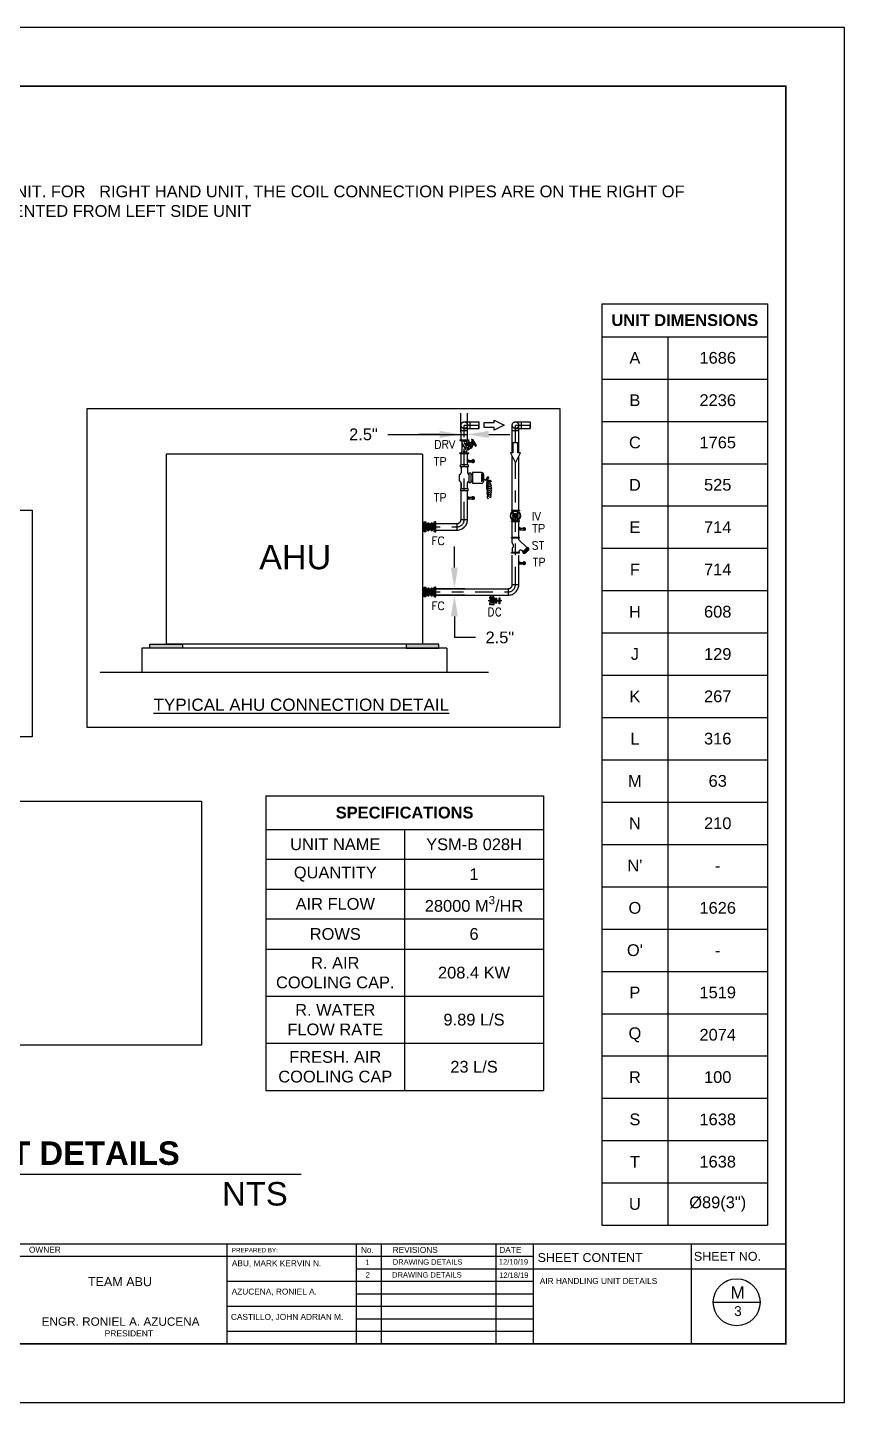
# Model space of a CAD drawing. Header units: inches. Extents: x 380.8 to 397.3, y 231.5 to 243.2.
# Drawn here: x 390.36 to 397.31, y 231.54 to 243.24 of the extents above; entities that cross this region are included whole.
import ezdxf

# ---------------------------------------------------------------- set-up
doc = ezdxf.new("R2010")
doc.units = ezdxf.units.IN
doc.header["$MEASUREMENT"] = 0
doc.linetypes.add('CENTER2', pattern=[1.125, 0.75, -0.125, 0.125, -0.125])
doc.linetypes.add('DASHED2', pattern=[0.375, 0.25, -0.125])
for name, color, linetype in [('.1', 1, 'Continuous'), ('AC-AHU', 3, 'Continuous'), ('AC-CENTER', 9, 'CENTER2'), ('AC-CHWR', 30, 'DASHED2'), ('AC-CHWS', 93, 'DASHED2'), ('AC-HOCK-UP', 9, 'Continuous'), ('AC-SDUCT', 6, 'Continuous'), ('AC-SECTION', 7, 'Continuous'), ('AC-TEXT', 7, 'Continuous'), ('AC.REF.1ST.', 200, 'Continuous'), ('MH-SARR', 2, 'Continuous'), ('SHEET', 3, 'Continuous'), ('text', 7, 'Continuous'), ('WALL', 2, 'Continuous')]:
    doc.layers.add(name, color=color, linetype=linetype)
doc.styles.add('arial', font='arial.ttf')
doc.styles.add('ROMANS', font='romans.shx', dxfattribs={"width": 0.8, "height": 100})
doc.dimstyles.get("Standard").update_dxf_attribs({"dimtxt": 0.18, "dimasz": 0.18, "dimexe": 0.18, "dimexo": 0.0625, "dimgap": 0.09, "dimtad": 0, "dimtih": 1, "dimtoh": 1, "dimdec": 4, "dimzin": 0, "dimdsep": 46, "dimtxsty": 'Standard', "dimcen": 0.09, "dimadec": 0, "dimazin": 0, "dimtfac": 1, "dimtdec": 4, "dimtofl": 0, "dimtmove": 0, "dimatfit": 3, "dimfxl": 1, "dimtolj": 1, "dimtzin": 0, "dimarcsym": 0})
picture_1 = doc.add_image_def('image3.png', size_in_pixel=(616, 422))
picture_2 = doc.add_image_def('image6.png', size_in_pixel=(591, 381))

# ---------------------------------------------------------------- blocks, each defined once
blk = doc.blocks.new('*T1')
at = {"color": 0, "linetype": 'ByBlock', "lineweight": -2, "transparency": 16777216}
for p, q in [((0, 0), (1.41, 0)), ((0, 0), (0, -7.841)), ((1.41, 0), (1.41, -7.841)), ((0, -0.281), (1.41, -0.281)), ((0.56, -0.281), (0.56, -7.841)), ((0, -0.641), (1.41, -0.641)), ((0, -1.001), (1.41, -1.001)), ((0, -1.361), (1.41, -1.361)), ((0, -1.721), (1.41, -1.721)), ((0, -2.081), (1.41, -2.081)), ((0, -2.441), (1.41, -2.441)), ((0, -2.801), (1.41, -2.801)), ((0, -3.161), (1.41, -3.161)), ((0, -3.521), (1.41, -3.521)), ((0, -3.881), (1.41, -3.881)), ((0, -4.241), (1.41, -4.241)), ((0, -4.601), (1.41, -4.601)), ((0, -4.961), (1.41, -4.961)), ((0, -5.321), (1.41, -5.321)), ((0, -5.681), (1.41, -5.681)), ((0, -6.041), (1.41, -6.041)), ((0, -6.401), (1.41, -6.401)), ((0, -6.761), (1.41, -6.761)), ((0, -7.121), (1.41, -7.121)), ((0, -7.481), (1.41, -7.481)), ((0, -7.841), (1.41, -7.841))]:
    blk.add_line(p, q, dxfattribs=at)
at = {"color": 0, "transparency": 16777216, "char_height": 0.1, "attachment_point": 5, "style": 'arial'}
for s, insert, width in [('{\\fArial|b1|i0|c0|p34;UNIT DIMENSIONS}', (0.705, -0.14), 1.2902), ('A', (0.28, -0.461), 0.43994), ('1686', (0.985, -0.461), 0.73026), ('B', (0.28, -0.821), 0.43994), ('2236', (0.985, -0.821), 0.73026), ('C', (0.28, -1.181), 0.43994), ('1765', (0.985, -1.181), 0.73026), ('D', (0.28, -1.541), 0.43994), ('525', (0.985, -1.541), 0.73026), ('E', (0.28, -1.901), 0.43994), ('714', (0.985, -1.901), 0.73026), ('F', (0.28, -2.261), 0.43994), ('714', (0.985, -2.261), 0.73026), ('H', (0.28, -2.621), 0.43994), ('608', (0.985, -2.621), 0.73026), ('J', (0.28, -2.981), 0.43994), ('129', (0.985, -2.981), 0.73026), ('K', (0.28, -3.341), 0.43994), ('267', (0.985, -3.341), 0.73026), ('L', (0.28, -3.701), 0.43994), ('316', (0.985, -3.701), 0.73026), ('M', (0.28, -4.061), 0.43994), ('63', (0.985, -4.061), 0.73026), ('N', (0.28, -4.421), 0.43994), ('210', (0.985, -4.421), 0.73026), ("N'", (0.28, -4.781), 0.43994), ('O', (0.28, -5.141), 0.43994), ('1626', (0.985, -5.141), 0.73026), ("O'", (0.28, -5.501), 0.43994), ('P', (0.28, -5.861), 0.43994), ('1519', (0.985, -5.861), 0.73026), ('Q', (0.28, -6.221), 0.43994), ('2074', (0.985, -6.221), 0.73026), ('R', (0.28, -6.581), 0.43994), ('100', (0.985, -6.581), 0.73026), ('S', (0.28, -6.941), 0.43994), ('1638', (0.985, -6.941), 0.73026), ('T', (0.28, -7.301), 0.43994), ('1638', (0.985, -7.301), 0.73026), ('Ø89(3") ', (0.985, -7.661), 0.73026), ('U', (0.28, -7.661), 0.43994)]:
    blk.add_mtext(s, dxfattribs=dict(at, insert=insert, width=width))
at = {"color": 0, "transparency": 16777216, "char_height": 0.1, "width": 0.73026, "attachment_point": 5}
for insert in [(0.985, -4.781), (0.985, -5.501)]:
    blk.add_mtext('-', dxfattribs=dict(at, insert=insert))
blk = doc.blocks.new('*T2')
at = {"color": 0, "linetype": 'ByBlock', "lineweight": -2, "transparency": 16777216}
for p, q in [((0, 0), (2.361, 0)), ((0, 0), (0, -2.508)), ((2.361, 0), (2.361, -2.508)), ((0, -0.287), (2.361, -0.287)), ((1.18, -0.287), (1.18, -2.508)), ((0, -0.541), (2.361, -0.541)), ((0, -0.794), (2.361, -0.794)), ((0, -1.047), (2.361, -1.047)), ((0, -1.306), (2.361, -1.306)), ((0, -1.706), (2.361, -1.706)), ((0, -2.106), (2.361, -2.106)), ((0, -2.508), (2.361, -2.508))]:
    blk.add_line(p, q, dxfattribs=at)
at = {"color": 0, "transparency": 16777216, "char_height": 0.1, "attachment_point": 5, "style": 'arial'}
for s, insert, width in [('{\\fArial|b1|i0|c0|p34;SPECIFICATIONS}', (1.18, -0.144), 2.24091), ('UNIT NAME', (0.59, -0.414), 1.06045), ('YSM-B 028H', (1.771, -0.414), 1.06045), ('QUANTITY', (0.59, -0.667), 1.06045), ('1', (1.771, -0.667), 1.06045), ('AIR FLOW', (0.59, -0.921), 1.06045), ('\\A1;28000 M{\\H0.7x;\\S3^ ;}/HR', (1.771, -0.921), 1.06045), ('ROWS', (0.59, -1.177), 1.06045), ('6', (1.771, -1.177), 1.06045), ('R. AIR COOLING CAP.', (0.59, -1.506), 1.06045), ('208.4 KW', (1.771, -1.506), 1.06045), ('R. WATER FLOW RATE', (0.59, -1.906), 1.06045), ('9.89 L/S', (1.771, -1.906), 1.06045), ('FRESH. AIR COOLING CAP', (0.59, -2.307), 1.06045), ('23 L/S', (1.771, -2.307), 1.06045)]:
    blk.add_mtext(s, dxfattribs=dict(at, insert=insert, width=width))
blk = doc.blocks.new('M-ARR01')
at = {"layer": 'MH-SARR'}
blk.add_lwpolyline([(-7, 0.88), (-7, -0.88), (-3.5, -0.88), (-3.5, -1.75), (0, 0), (-3.5, 1.75), (-3.5, 0.88)], close=True, dxfattribs=at)
blk = doc.blocks.new('1')
at = {"layer": 'AC.REF.1ST.'}
blk.add_hatch(color=256, dxfattribs=at).paths.add_polyline_path([(-37, 0, 1), (37, 0, 1)])
for radius in [46.8, 37.3]:
    blk.add_circle((0, 0), radius, dxfattribs=at)
blk = doc.blocks.new('*D5')
at = {"layer": 'AC-AHU', "color": 0, "lineweight": -2, "transparency": 16777216}
for p, q in [((393.994, 238.641), (393.994, 238.821)), ((394.082, 238.461), (393.814, 238.461)), ((394.082, 238.406), (393.814, 238.406)), ((393.994, 238.226), (393.994, 238.046)), ((394.174, 238.046), (393.994, 238.046))]:
    blk.add_line(p, q, dxfattribs=at)
at = {"layer": 'AC-AHU', "color": 0, "transparency": 16777216}
for points in [[(393.964, 238.641), (394.024, 238.641), (393.994, 238.461)], [(393.964, 238.226), (394.024, 238.226), (393.994, 238.406)]]:
    blk.add_solid(points, dxfattribs=at)
at = {"layer": 'Defpoints', "color": 0, "transparency": 16777216}
for p in [(394.144, 238.461), (393.994, 238.406), (394.144, 238.406)]:
    blk.add_point(p, dxfattribs=at)
at = {"layer": 'AC-AHU', "color": 0, "transparency": 16777216, "insert": (394.381, 238.046), "char_height": 0.18, "width": 0.30513, "attachment_point": 5}
blk.add_mtext('\\A1;{\\fArial|b0|i0|c0|p34;\\H0.55556x;2.5"}', dxfattribs=at)
blk = doc.blocks.new('*D6')
at = {"layer": 'AC-AHU', "color": 0, "lineweight": -2, "transparency": 16777216}
for p, q in [((394.05, 239.792), (394.05, 239.954)), ((394.106, 239.792), (394.106, 239.954)), ((393.427, 239.774), (394.05, 239.774)), ((393.87, 239.774), (393.69, 239.774)), ((394.05, 239.774), (394.106, 239.774)), ((394.286, 239.774), (394.466, 239.774))]:
    blk.add_line(p, q, dxfattribs=at)
at = {"layer": 'AC-AHU', "color": 0, "transparency": 16777216}
for points in [[(393.87, 239.804), (393.87, 239.744), (394.05, 239.774)], [(394.286, 239.804), (394.286, 239.744), (394.106, 239.774)]]:
    blk.add_solid(points, dxfattribs=at)
at = {"layer": 'Defpoints', "color": 0, "transparency": 16777216}
for p in [(394.106, 239.774), (394.05, 239.729), (394.106, 239.729)]:
    blk.add_point(p, dxfattribs=at)
at = {"layer": 'AC-AHU', "color": 0, "transparency": 16777216, "insert": (393.22, 239.774), "char_height": 0.18, "attachment_point": 5}
blk.add_mtext('\\A1;{\\fArial|b0|i0|c0|p34;\\H0.55556x;2.5"}', dxfattribs=at)

msp = doc.modelspace()

# ---------------------------------------------------------------- linework, layer by layer
at = {"layer": '.1', "color": 0}
for p, q in [((397.3146, 243.23654), (380.8146, 243.23654)), ((397.3146, 231.53654), (397.3146, 243.23654)), ((380.8146, 231.53654), (397.3146, 231.53654))]:
    msp.add_line(p, q, dxfattribs=at)
msp.add_line((387.47683, 233.47816), (392.68876, 233.47816))
at = {"layer": 'AC-AHU'}
for p, q in [((391.54032, 239.60678), (391.54032, 237.99049)), ((393.72168, 239.60678), (391.54032, 239.60678)), ((393.72168, 239.60678), (393.72168, 237.99049)), ((393.72168, 237.99049), (391.54032, 237.99049))]:
    msp.add_line(p, q, dxfattribs=at)
at = {"layer": 'AC-AHU', "color": 7}
for p, q in [((391.33257, 237.95587), (391.33257, 237.74812)), ((393.92943, 237.95587), (391.33257, 237.95587)), ((393.92943, 237.95587), (393.92943, 237.74812)), ((394.28353, 237.74812), (390.97952, 237.74812))]:
    msp.add_line(p, q, dxfattribs=at)
for points in [[(391.40182, 237.99049), (391.67881, 237.99049), (391.67881, 237.95587), (391.40182, 237.95587)], [(393.86018, 237.99049), (393.58318, 237.99049), (393.58318, 237.95587), (393.86018, 237.95587)]]:
    msp.add_lwpolyline(points, close=True, dxfattribs=at)
for points in [[(391.40182, 237.99049), (391.40182, 237.95587), (391.67881, 237.99049), (391.67881, 237.95587)], [(393.58318, 237.95587), (393.58318, 237.99049), (393.86018, 237.95587), (393.86018, 237.99049)]]:
    msp.add_solid(points, dxfattribs=at)
at = {"layer": 'AC-CENTER', "ltscale": 0.2}
for p, q in [((394.07808, 239.05001), (394.07808, 239.85287)), ((394.07808, 239.85287), (394.20257, 239.85287)), ((394.51394, 239.70113), (394.51394, 239.85287)), ((394.51394, 239.85287), (394.63843, 239.85287)), ((394.51394, 238.49601), (394.51394, 239.53147)), ((393.72168, 238.98769), (394.01576, 238.98769)), ((393.72168, 238.43369), (394.45162, 238.43369))]:
    msp.add_line(p, q, dxfattribs=at)
msp.add_arc((394.01576, 239.05001), 0.06232, 270, 0, dxfattribs=at)
at = {"layer": 'AC-CHWR'}
for p, q in [((394.05038, 239.72906), (394.05038, 239.85287)), ((394.07808, 239.88057), (394.20257, 239.88057)), ((394.10578, 239.72906), (394.10578, 239.85287)), ((394.12957, 239.82517), (394.12957, 239.88057)), ((394.10578, 239.80534), (394.05038, 239.80534)), ((394.07808, 239.82517), (394.20257, 239.82517)), ((394.05038, 239.51548), (394.05038, 239.61308)), ((394.10578, 239.51548), (394.10578, 239.61308)), ((394.05038, 239.48551), (394.05038, 239.49886)), ((394.10578, 239.48551), (394.10578, 239.49886)), ((394.05038, 239.3105), (394.05038, 239.33776)), ((394.05038, 239.05001), (394.05038, 239.29388)), ((394.10578, 239.3105), (394.10578, 239.33776)), ((394.10578, 239.05001), (394.10578, 239.29388)), ((394.05038, 239.05001), (394.10578, 239.05001)), ((393.83691, 239.01539), (394.01576, 239.01539)), ((393.83691, 238.95999), (394.01576, 238.95999)), ((394.01576, 239.01539), (394.01576, 238.95999))]:
    msp.add_line(p, q, dxfattribs=at)
msp.add_circle((394.07808, 239.85287), 0.0277, dxfattribs=at)
for centre, radius, start, end in [((394.22806, 239.83902), 0.02901, 151.483557, 208.516443), ((394.17708, 239.86672), 0.02901, 331.483557, 28.516443), ((394.17708, 239.83902), 0.02901, 331.483557, 28.516443), ((394.01576, 239.05001), 0.03462, 270, 0), ((394.01576, 239.05001), 0.09002, 270, 0)]:
    msp.add_arc(centre, radius, start, end, dxfattribs=at)
at = {"layer": 'AC-CHWS'}
for p, q in [((394.48624, 239.6163), (394.48624, 239.85287)), ((394.51394, 239.88057), (394.63843, 239.88057)), ((394.54164, 239.6163), (394.54164, 239.85287)), ((394.56544, 239.82517), (394.56544, 239.88057)), ((394.54164, 239.80534), (394.48624, 239.80534)), ((394.51394, 239.82517), (394.63843, 239.82517)), ((394.48624, 238.89793), (394.48624, 239.03441)), ((394.54164, 238.89793), (394.54164, 239.03441)), ((394.48624, 238.49601), (394.48624, 238.76305)), ((394.54164, 238.49601), (394.54164, 238.76305)), ((394.45162, 238.46139), (394.45162, 238.40599)), ((394.48624, 238.49601), (394.54164, 238.49601))]:
    msp.add_line(p, q, dxfattribs=at)
at = {"layer": 'AC-CHWS', "linetype": 'ByBlock'}
for p, q in [((394.48624, 239.13025), (394.48624, 239.58687)), ((394.54164, 239.13025), (394.54164, 239.58687)), ((393.83691, 238.46139), (394.45162, 238.46139)), ((393.83691, 238.40599), (394.45162, 238.40599))]:
    msp.add_line(p, q, dxfattribs=at)
at = {"layer": 'AC-CHWS'}
msp.add_circle((394.51394, 239.85287), 0.0277, dxfattribs=at)
for centre, radius, start, end in [((394.66392, 239.83902), 0.02901, 151.483557, 208.516443), ((394.61294, 239.86672), 0.02901, 331.483557, 28.516443), ((394.61294, 239.83902), 0.02901, 331.483557, 28.516443), ((394.45162, 238.49601), 0.03462, 270, 0), ((394.45162, 238.49601), 0.06232, 270, 0), ((394.45162, 238.49601), 0.09002, 270, 0)]:
    msp.add_arc(centre, radius, start, end, dxfattribs=at)
at = {"layer": 'AC-HOCK-UP', "ltscale": 0.02}
for p, q in [((394.04103, 239.72906), (394.11576, 239.72906)), ((394.04103, 239.72906), (394.04103, 239.72353)), ((394.04103, 239.72353), (394.11575, 239.72353)), ((394.04103, 239.61861), (394.11575, 239.61861)), ((394.04103, 239.61308), (394.04103, 239.61861)), ((394.0583, 239.71464), (394.0583, 239.62734)), ((394.06093, 239.69793), (394.09218, 239.6438)), ((394.08065, 239.69573), (394.0931, 239.67416)), ((394.08326, 239.6912), (394.11564, 239.70989)), ((394.09166, 239.66878), (394.09535, 239.66239)), ((394.0931, 239.67416), (394.10674, 239.68203)), ((394.09349, 239.6971), (394.10333, 239.68006)), ((394.09765, 239.69951), (394.09765, 239.71468)), ((394.10073, 239.66095), (394.11436, 239.66882)), ((394.10073, 239.66095), (394.11057, 239.6439)), ((394.10371, 239.70301), (394.13102, 239.65571)), ((394.10712, 239.70497), (394.13443, 239.65768)), ((394.10757, 239.64217), (394.14295, 239.6626)), ((394.11096, 239.66685), (394.12079, 239.64981)), ((394.11211, 239.68059), (394.1158, 239.67419)), ((394.11564, 239.70989), (394.14295, 239.6626)), ((394.11576, 239.72906), (394.11576, 239.72353)), ((394.11576, 239.61308), (394.11576, 239.61861)), ((394.11643, 239.70853), (394.11951, 239.71031)), ((394.11741, 239.70683), (394.12288, 239.70998)), ((394.11987, 239.70257), (394.12534, 239.70572)), ((394.12059, 239.71002), (394.12423, 239.70371)), ((394.12086, 239.70086), (394.12394, 239.70264)), ((394.12324, 239.70542), (394.12157, 239.70832)), ((394.12165, 239.69949), (394.13272, 239.70588)), ((394.12534, 239.70572), (394.12288, 239.70998)), ((394.13379, 239.70559), (394.1487, 239.67978)), ((394.13426, 239.70478), (394.14128, 239.70883)), ((394.13695, 239.673), (394.1487, 239.67978)), ((394.13774, 239.67162), (394.14082, 239.6734)), ((394.13872, 239.66992), (394.14419, 239.67308)), ((394.14078, 239.70968), (394.15423, 239.68639)), ((394.1411, 239.71307), (394.15733, 239.68496)), ((394.14114, 239.72768), (394.1711, 239.67578)), ((394.14118, 239.66566), (394.14665, 239.66881)), ((394.14187, 239.71371), (394.14737, 239.71689)), ((394.14553, 239.66681), (394.14189, 239.67311)), ((394.14217, 239.66396), (394.14525, 239.66573)), ((394.14222, 239.73171), (394.14428, 239.7329)), ((394.14288, 239.67141), (394.14455, 239.66851)), ((394.14419, 239.67308), (394.14665, 239.66881)), ((394.14673, 239.68319), (394.15374, 239.68724)), ((394.14817, 239.73205), (394.17827, 239.67991)), ((394.15827, 239.6853), (394.16377, 239.68848)), ((394.16035, 239.71094), (394.16234, 239.71209)), ((394.16035, 239.71094), (394.16234, 239.71209)), ((394.16234, 239.71209), (394.16665, 239.70463)), ((394.16466, 239.70348), (394.16665, 239.70463)), ((394.16466, 239.70348), (394.16665, 239.70463)), ((394.17514, 239.6747), (394.17719, 239.67588)), ((394.04103, 239.61308), (394.11576, 239.61308)), ((394.11132, 239.51548), (394.04484, 239.51548)), ((394.10798, 239.55311), (394.10799, 239.53996)), ((394.11732, 239.55515), (394.10873, 239.55515)), ((394.11733, 239.53776), (394.10874, 239.53776)), ((394.10884, 239.55081), (394.11721, 239.55081)), ((394.10885, 239.54211), (394.11722, 239.54211)), ((394.11807, 239.55308), (394.11808, 239.53996)), ((394.11809, 239.55311), (394.11808, 239.53996)), ((394.15526, 239.55329), (394.16442, 239.55329)), ((394.15526, 239.53958), (394.16442, 239.53958)), ((394.16442, 239.53958), (394.16442, 239.55329)), ((394.03653, 239.37698), (394.03653, 239.43238)), ((394.05038, 239.49868), (394.05038, 239.44623)), ((394.11132, 239.29388), (394.04484, 239.29388)), ((394.05038, 239.31058), (394.05038, 239.36313)), ((394.10798, 239.2391), (394.10799, 239.22595)), ((394.11732, 239.24115), (394.10873, 239.24115)), ((394.11733, 239.22376), (394.10874, 239.22376)), ((394.10884, 239.2368), (394.11721, 239.2368)), ((394.10885, 239.2281), (394.11722, 239.2281)), ((394.11807, 239.23908), (394.11808, 239.22595)), ((394.11809, 239.23911), (394.11808, 239.22596)), ((394.15526, 239.23928), (394.16442, 239.23928)), ((394.15526, 239.22557), (394.16442, 239.22557)), ((394.16442, 239.22557), (394.16442, 239.23928)), ((394.48028, 239.13025), (394.54747, 239.13025)), ((394.48028, 239.13025), (394.48028, 239.12473)), ((394.54747, 239.12472), (394.48028, 239.12473)), ((394.54747, 239.03994), (394.48028, 239.03994)), ((394.48028, 239.03441), (394.48028, 239.03994)), ((394.48028, 239.03441), (394.54747, 239.03441)), ((394.50412, 239.08653), (394.48397, 239.10669)), ((394.50412, 239.07813), (394.48397, 239.05798)), ((394.48624, 239.11388), (394.48624, 239.12473)), ((394.48624, 239.03994), (394.48624, 239.05079)), ((394.50975, 239.09215), (394.48959, 239.11231)), ((394.50975, 239.07251), (394.48959, 239.05236)), ((394.49144, 239.07495), (394.49144, 239.08972)), ((394.49369, 239.08972), (394.49144, 239.08972)), ((394.49369, 239.07495), (394.49144, 239.07495)), ((394.4972, 239.09429), (394.49369, 239.08972)), ((394.4972, 239.07038), (394.49369, 239.07495)), ((394.5383, 239.11231), (394.51814, 239.09215)), ((394.51814, 239.07251), (394.5383, 239.05236)), ((394.54392, 239.10669), (394.52377, 239.08653)), ((394.52377, 239.07813), (394.54392, 239.05798)), ((394.53332, 239.09608), (394.53332, 239.09086)), ((394.53332, 239.09086), (394.53645, 239.08679)), ((394.53332, 239.07381), (394.53645, 239.07787)), ((394.53332, 239.06858), (394.53332, 239.07381)), ((394.53645, 239.07787), (394.53645, 239.08679)), ((394.54164, 239.11388), (394.54164, 239.12472)), ((394.54164, 239.03994), (394.54164, 239.05079)), ((394.54747, 239.13025), (394.54747, 239.12472)), ((394.54747, 239.03441), (394.54747, 239.03994)), ((394.54382, 238.97632), (394.54383, 238.96317)), ((394.55316, 238.97837), (394.54457, 238.97837)), ((394.55317, 238.96097), (394.54458, 238.96097)), ((394.54468, 238.97402), (394.55304, 238.97402)), ((394.54469, 238.96532), (394.55305, 238.96532)), ((394.55391, 238.97629), (394.55392, 238.96317)), ((394.55393, 238.97632), (394.55392, 238.96318)), ((394.5911, 238.9765), (394.60026, 238.9765)), ((394.5911, 238.96279), (394.60026, 238.96279)), ((394.60026, 238.96279), (394.60026, 238.9765)), ((394.54754, 238.89793), (394.48035, 238.89793)), ((394.48035, 238.8924), (394.48035, 238.89793)), ((394.54754, 238.8924), (394.48035, 238.8924)), ((394.48624, 238.85055), (394.48624, 238.8924)), ((394.48624, 238.85055), (394.4863, 238.84831)), ((394.48624, 238.80201), (394.4863, 238.80425)), ((394.48624, 238.80201), (394.48624, 238.76858)), ((394.54164, 238.87646), (394.54164, 238.8924)), ((394.61298, 238.80884), (394.54164, 238.87646)), ((394.54754, 238.8924), (394.54754, 238.89793)), ((394.57703, 238.77448), (394.6148, 238.81057)), ((394.58056, 238.77078), (394.61834, 238.80687)), ((394.5841, 238.76708), (394.62187, 238.80317)), ((394.62187, 238.80317), (394.6148, 238.81057)), ((394.54754, 238.76858), (394.48035, 238.76858)), ((394.48035, 238.76305), (394.48035, 238.76858)), ((394.54754, 238.76305), (394.48035, 238.76305)), ((394.54164, 238.76858), (394.54208, 238.77443)), ((394.54382, 238.6851), (394.54383, 238.67195)), ((394.55316, 238.68715), (394.54457, 238.68715)), ((394.54468, 238.6828), (394.55304, 238.6828)), ((394.54754, 238.76305), (394.54754, 238.76858)), ((394.55391, 238.68508), (394.55392, 238.67195)), ((394.55393, 238.68511), (394.55392, 238.67196)), ((394.57841, 238.7758), (394.56951, 238.78512)), ((394.5841, 238.76708), (394.57703, 238.77448)), ((394.5911, 238.68528), (394.60026, 238.68528)), ((394.60026, 238.67157), (394.60026, 238.68528)), ((394.55317, 238.66976), (394.54458, 238.66976)), ((394.54469, 238.67411), (394.55305, 238.67411)), ((394.5911, 238.67157), (394.60026, 238.67157))]:
    msp.add_line(p, q, dxfattribs=at)
at = {"layer": 'AC-HOCK-UP', "color": 7, "ltscale": 0.02}
for p, q in [((393.75843, 238.96708), (393.75843, 239.00171)), ((393.76106, 238.96676), (393.76106, 238.98601)), ((393.76812, 238.95462), (393.76812, 239.00448)), ((393.77228, 238.95323), (393.77228, 239.01556)), ((393.77643, 238.95462), (393.77643, 239.00448)), ((393.78613, 238.96708), (393.78613, 239.00171)), ((393.78839, 238.96647), (393.78839, 238.98601)), ((393.79582, 238.95462), (393.79582, 239.00448)), ((393.79998, 238.95323), (393.79998, 239.01556)), ((393.80413, 238.95462), (393.80413, 239.00448)), ((393.81383, 238.96708), (393.81383, 239.00171)), ((393.81642, 238.96647), (393.81642, 238.98572)), ((393.75843, 238.41308), (393.75843, 238.44771)), ((393.76812, 238.40062), (393.76812, 238.45048)), ((393.77228, 238.39923), (393.77228, 238.46156)), ((393.77643, 238.40062), (393.77643, 238.45048)), ((393.78613, 238.41308), (393.78613, 238.44771)), ((393.79582, 238.40062), (393.79582, 238.45048)), ((393.79998, 238.39923), (393.79998, 238.46156)), ((393.80413, 238.40062), (393.80413, 238.45048)), ((393.81383, 238.41308), (393.81383, 238.44771)), ((393.76106, 238.41276), (393.76106, 238.43201)), ((393.78839, 238.41247), (393.78839, 238.43201)), ((393.81642, 238.41247), (393.81642, 238.43172))]:
    msp.add_line(p, q, dxfattribs=at)
at = {"layer": 'AC-HOCK-UP', "ltscale": 0.02}
for points in [[(394.8956, 239.99105), (390.8646, 239.99105), (390.8646, 237.28254), (394.8956, 237.28254)], [(393.74227, 239.02924), (393.74227, 238.94614), (393.73535, 238.94614), (393.73535, 239.02924)], [(393.75124, 239.02924), (393.75124, 238.94614), (393.74431, 238.94614), (393.74431, 239.02924)], [(393.82771, 239.02924), (393.82771, 238.94614), (393.82079, 238.94614), (393.82079, 239.02924)], [(393.82999, 239.02924), (393.82999, 238.94614), (393.83691, 238.94614), (393.83691, 239.02924)], [(393.74227, 238.47524), (393.74227, 238.39214), (393.73535, 238.39214), (393.73535, 238.47524)], [(393.75124, 238.47524), (393.75124, 238.39214), (393.74431, 238.39214), (393.74431, 238.47524)], [(393.82771, 238.47524), (393.82771, 238.39214), (393.82079, 238.39214), (393.82079, 238.47524)], [(393.82999, 238.47524), (393.82999, 238.39214), (393.83691, 238.39214), (393.83691, 238.47524)]]:
    msp.add_lwpolyline(points, close=True, dxfattribs=at)
for points in [[(394.11132, 239.51548), (394.11132, 239.49886), (394.04484, 239.49886), (394.04484, 239.51548)], [(394.10581, 239.53996), (394.10799, 239.53996)], [(394.10583, 239.55308), (394.10798, 239.55308)], [(394.11831, 239.55311), (394.14863, 239.55317)], [(394.11831, 239.53985), (394.14865, 239.53993)], [(394.14866, 239.53326), (394.14862, 239.55979), (394.15525, 239.5598), (394.15529, 239.5333), (394.14866, 239.53326)], [(394.05038, 239.49868), (394.05038, 239.44623)], [(394.13348, 239.43238), (394.14733, 239.43238)], [(394.22496, 239.44111), (394.22496, 239.36929)], [(394.23185, 239.43829), (394.23185, 239.3769)], [(394.2377, 239.43547), (394.2377, 239.38085)], [(394.11132, 239.29388), (394.11132, 239.3105), (394.04484, 239.3105), (394.04484, 239.29388)], [(394.05038, 239.36313), (394.05038, 239.31058)], [(394.13348, 239.37698), (394.14733, 239.37698)], [(394.10581, 239.22596), (394.10799, 239.22595)], [(394.10583, 239.23908), (394.10798, 239.23907)], [(394.11831, 239.2391), (394.14863, 239.23916)], [(394.11831, 239.22585), (394.14865, 239.22592)], [(394.14866, 239.21926), (394.14862, 239.24579), (394.15525, 239.2458), (394.15529, 239.21929), (394.14866, 239.21926)], [(393.72168, 239.01539), (393.73535, 239.01539)], [(393.72168, 238.95999), (393.73535, 238.95999)], [(394.54164, 238.96318), (394.54383, 238.96317)], [(394.54166, 238.97629), (394.54382, 238.97629)], [(394.55415, 238.97632), (394.58447, 238.97638)], [(394.55415, 238.96306), (394.58449, 238.96314)], [(394.5845, 238.95647), (394.58446, 238.983), (394.59109, 238.98301), (394.59113, 238.95651), (394.5845, 238.95647)], [(394.54166, 238.68508), (394.54382, 238.68508)], [(394.55415, 238.6851), (394.58447, 238.68516)], [(394.5845, 238.66526), (394.58446, 238.69179), (394.59109, 238.6918), (394.59113, 238.66529), (394.5845, 238.66526)], [(394.54164, 238.67196), (394.54383, 238.67196)], [(394.55415, 238.67185), (394.58449, 238.67192)], [(393.72168, 238.46139), (393.73535, 238.46139)], [(393.72168, 238.40599), (393.73535, 238.40599)], [(394.3981, 238.35895), (394.28136, 238.35895)], [(394.33329, 238.37973), (394.33329, 238.39012), (394.29174, 238.39012), (394.29174, 238.37973), (394.33329, 238.37973)], [(394.33329, 238.33818), (394.29174, 238.33818), (394.29174, 238.32779), (394.33329, 238.32779), (394.33329, 238.33818)], [(394.30213, 238.40599), (394.30213, 238.39012)], [(394.32291, 238.40599), (394.32291, 238.39012)], [(394.35157, 238.36867), (394.35637, 238.36867), (394.35637, 238.34851), (394.35157, 238.34851)], [(394.35637, 238.3632), (394.36117, 238.3632), (394.36117, 238.35432), (394.35637, 238.35432)], [(394.37578, 238.35585), (394.36117, 238.35585)], [(394.38037, 238.36354), (394.38183, 238.36354), (394.38183, 238.35432), (394.37995, 238.35432)]]:
    msp.add_lwpolyline(points, dxfattribs=at)
for points in [[(394.10578, 239.49868), (394.10578, 239.44623, 0.41421356), (394.11963, 239.43238), (394.11963, 239.44623), (394.13348, 239.44623), (394.13348, 239.36313), (394.11963, 239.36313), (394.11963, 239.37698, -0.08276253)], [(394.10578, 239.31058), (394.10578, 239.36313, -0.41421356), (394.11963, 239.37698), (394.11963, 239.43238)], [(394.2989, 239.38251, -0.1056221), (394.30345, 239.37933, -0.12427053), (394.30574, 239.37519, -0.48185276), (394.30247, 239.37081, -0.10540116), (394.28231, 239.37444, -0.16439886), (394.26938, 239.38565, -0.23594285), (394.26855, 239.39789, -0.09435776), (394.27863, 239.41312, -0.46902019), (394.28305, 239.41277, -0.21088712), (394.28401, 239.40805, -0.06618692), (394.27896, 239.39416, -0.16327549), (394.27044, 239.38596, -0.15039186), (394.25777, 239.38412, -0.20991555), (394.24739, 239.39075, -0.18387661), (394.24428, 239.40432)], [(394.2989, 239.38251, -0.00893972), (394.27825, 239.38269, 0.61060665), (394.27248, 239.36925, 0.09236128), (394.29824, 239.34774, 0.5195942), (394.30502, 239.35099, 0.21510422), (394.30398, 239.35494, 0.06621207), (394.2947, 239.3637, 0.31484239), (394.27048, 239.36404, 0.51598399), (394.2701, 239.34702, 0.10525733), (394.30343, 239.33171, 0.60634604), (394.30899, 239.33828, 0.16014495), (394.30498, 239.34299, 0.06199069), (394.29074, 239.3494, 0.29344256), (394.26889, 239.34332, 0.45384225), (394.2709, 239.32717, 0.1046108), (394.3062, 239.31279, 0.68758787), (394.31057, 239.32002, 0.10807266), (394.30432, 239.32524, 0.06015031), (394.29074, 239.33034, 0.26731359), (394.27016, 239.32436, 0.43223001), (394.2709, 239.3097, 0.12738545), (394.30524, 239.29307, 0.69709509), (394.31057, 239.30176, 0.09276946), (394.30434, 239.30721, 0.06252569), (394.29312, 239.31208, 0.24576907), (394.27376, 239.3082, 0.41771206), (394.27248, 239.2954, 0.14186764), (394.30204, 239.2753, 0.67194129), (394.30899, 239.28349, 0.10584439), (394.30445, 239.28897, 0.06046512), (394.29391, 239.2954, 0.29106368), (394.27472, 239.29271, 0.37779629), (394.27248, 239.27714, 0.14884823), (394.29941, 239.25467, 0.61219665), (394.30819, 239.26205, 0.13394819), (394.30399, 239.26987, 0.08686392), (394.29312, 239.27793, 0.28111941), (394.2755, 239.27646, 0.37737299), (394.27248, 239.26285, 0.1470472), (394.2971, 239.23874, 0.63652847), (394.30581, 239.24538, 0.12320854), (394.30228, 239.25252, 0.07335685), (394.29232, 239.26126, 0.30375474), (394.28083, 239.26107, 0.1975053), (394.27169, 239.24696, 0.17555964), (394.27365, 239.23505, 0.17499546), (394.2828, 239.22711)], [(393.7515, 239.01556, 1), (393.76535, 239.01556, -1), (393.7792, 239.01556, 1), (393.79305, 239.01556, -1), (393.8069, 239.01556, 1), (393.82075, 239.01556, 0.78077641)], [(393.7515, 238.96016, -1), (393.76535, 238.96016, 1), (393.7792, 238.96016, -1), (393.79305, 238.96016, 1), (393.8069, 238.96016, -1), (393.82075, 238.96016, -0.78077641)], [(393.7515, 238.46156, 1), (393.76535, 238.46156, -1), (393.7792, 238.46156, 1), (393.79305, 238.46156, -1), (393.8069, 238.46156, 1), (393.82075, 238.46156, 0.78077641)], [(393.7515, 238.40616, -1), (393.76535, 238.40616, 1), (393.7792, 238.40616, -1), (393.79305, 238.40616, 1), (393.8069, 238.40616, -1), (393.82075, 238.40616, -0.78077641)], [(394.34368, 238.36934), (394.30213, 238.36934, 1), (394.30213, 238.34857), (394.34368, 238.34857), (394.34368, 238.37973), (394.35157, 238.37973), (394.35157, 238.33808), (394.34364, 238.33808), (394.34364, 238.34857)], [(394.36117, 238.36132), (394.37578, 238.36132), (394.37578, 238.38285, -1), (394.37995, 238.38285)], [(394.37995, 238.38285), (394.37995, 238.33484, -1), (394.37578, 238.33484), (394.37578, 238.36166)]]:
    msp.add_lwpolyline(points, format="xyb", dxfattribs=at)
msp.add_lwpolyline([(394.14733, 239.44875), (394.14733, 239.35821), (394.22489, 239.35821, 0.41421356), (394.24428, 239.3776), (394.24428, 239.42936, 0.41421356), (394.22489, 239.44875)], format="xyb", close=True, dxfattribs=at)
for centre, radius in [((394.07808, 239.71663), 0.00638), ((394.07872, 239.62781), 0.00638), ((394.51394, 239.08233), 0.04198), ((394.51394, 239.08233), 0.03862), ((394.51394, 239.08233), 0.01068), ((394.51394, 239.08233), 0.00653)]:
    msp.add_circle(centre, radius, dxfattribs=at)
for centre, radius, start, end in [((394.14576, 239.73035), 0.00295, 29.975446, 119.975446), ((394.04755, 239.7126), 0.01093, 10.743954, 90.587809), ((394.04755, 239.62938), 0.01093, 280.000462, 349.256046), ((394.07797, 239.70777), 0.01968, 180, 210), ((394.07797, 239.65974), 0.01968, 123.511546, 180), ((394.06385, 239.68107), 0.0059, 303.511546, 30), ((394.09769, 239.70556), 0.01968, 180, 210), ((394.09507, 239.67075), 0.00394, 120, 210), ((394.09876, 239.66435), 0.00394, 210, 300), ((394.10842, 239.71255), 0.01098, 89.155694, 168.820101), ((394.1019, 239.62784), 0.00394, 170.107039, 189.629737), ((394.10836, 239.62893), 0.01049, 189.629737, 259.732467), ((394.11741, 239.62513), 0.01968, 120, 170.107039), ((394.1087, 239.67862), 0.00394, 30, 120), ((394.1124, 239.67223), 0.00394, 300, 30), ((394.1199, 239.70963), 0.000787, 30, 120), ((394.1201, 239.70929), 0.000787, 300, 30), ((394.12089, 239.70792), 0.000787, 30, 120), ((394.12256, 239.70503), 0.000787, 300, 30), ((394.12335, 239.70366), 0.000787, 30, 120), ((394.12354, 239.70332), 0.000787, 300, 30), ((394.13311, 239.7052), 0.000787, 30, 120), ((394.14334, 239.71116), 0.00295, 120, 210), ((394.1437, 239.72916), 0.00295, 119.975446, 210), ((394.14121, 239.67272), 0.000787, 30, 120), ((394.14141, 239.67238), 0.000787, 300, 30), ((394.1422, 239.67102), 0.000787, 30, 120), ((394.14387, 239.66812), 0.000787, 300, 30), ((394.14466, 239.66676), 0.000787, 30, 120), ((394.14485, 239.66641), 0.000787, 300, 30), ((394.15679, 239.68786), 0.00295, 210, 300), ((394.17366, 239.67725), 0.00295, 210, 300), ((394.17571, 239.67844), 0.00295, 300, 30), ((394.11131, 239.55305), 0.00333, 140.696847, 222.27187), ((394.11944, 239.54647), 0.01145, 157.741419, 202.389935), ((394.11132, 239.53987), 0.00333, 137.730725, 219.305747), ((394.11474, 239.55305), 0.00333, 317.730725, 39.305747), ((394.10662, 239.54645), 0.01145, 337.741419, 22.389935), ((394.11475, 239.53987), 0.00333, 320.696847, 42.27187), ((394.03653, 239.44623), 0.01385, 270, 0), ((394.03653, 239.36313), 0.01385, 0, 90), ((394.11131, 239.23904), 0.00333, 140.696847, 222.27187), ((394.11944, 239.23246), 0.01145, 157.741419, 202.389935), ((394.11132, 239.22586), 0.00333, 137.730725, 219.305747), ((394.11474, 239.23904), 0.00333, 317.730725, 39.305747), ((394.10662, 239.23244), 0.01145, 337.741419, 22.389935), ((394.11475, 239.22586), 0.00333, 320.696847, 42.27187), ((394.51394, 239.08233), 0.02, 146.46866, 213.53134), ((394.51394, 239.08233), 0.02, 56.46866, 123.53134), ((394.51394, 239.08233), 0.02, 236.46866, 303.53134), ((394.51394, 239.08233), 0.02, 326.46866, 33.53134), ((394.54715, 238.97626), 0.00333, 140.696847, 222.27187), ((394.55528, 238.96968), 0.01145, 157.741419, 202.389935), ((394.54716, 238.96308), 0.00333, 137.730725, 219.305747), ((394.55058, 238.97626), 0.00333, 317.730725, 39.305747), ((394.54246, 238.96966), 0.01145, 337.741419, 22.389935), ((394.55059, 238.96308), 0.00333, 320.696847, 42.27187), ((394.49429, 238.84849), 0.008, 181.301953, 236.357257), ((394.49429, 238.80407), 0.008, 123.642743, 178.698047), ((394.47951, 238.82628), 0.01868, 358.698047, 56.357257), ((394.47951, 238.82628), 0.01868, 303.642743, 358.698047), ((394.55798, 238.77415), 0.01591, 43.581638, 179.004214), ((394.54715, 238.68504), 0.00333, 140.696847, 222.27187), ((394.55528, 238.67847), 0.01145, 157.741419, 202.389935), ((394.55058, 238.68504), 0.00333, 317.730725, 39.305747), ((394.54246, 238.67844), 0.01145, 337.741419, 22.389935), ((394.54716, 238.67187), 0.00333, 137.730725, 219.305747), ((394.55059, 238.67187), 0.00333, 320.696847, 42.27187), ((394.29142, 238.37683), 0.01109, 314.468238, 15.133507), ((394.29142, 238.34107), 0.01109, 344.866493, 45.531762), ((394.33355, 238.37999), 0.01065, 181.384847, 268.615153), ((394.33355, 238.33787), 0.01065, 91.384847, 178.615153)]:
    msp.add_arc(centre, radius, start, end, dxfattribs=at)
at = {"layer": 'SHEET', "color": 1}
for p, q in [((381.8146, 232.88756), (396.8146, 232.88756)), ((392.0569, 232.88756), (392.0569, 232.03654)), ((393.15871, 232.88756), (393.15871, 232.03654)), ((393.37146, 232.88756), (393.37146, 232.03654)), ((394.34621, 232.88756), (394.34621, 232.03654)), ((394.66534, 232.88756), (394.66534, 232.03654)), ((396.0107, 232.88756), (396.0107, 232.03654)), ((384.44831, 232.78119), (393.85058, 232.78119)), ((393.55827, 232.78119), (394.66534, 232.78119)), ((393.15871, 232.67481), (394.94714, 232.67481)), ((394.38844, 232.67481), (396.8146, 232.67481)), ((392.0569, 232.56843), (394.66534, 232.56843)), ((393.15871, 232.46205), (393.85058, 232.46205)), ((393.55827, 232.46205), (394.66534, 232.46205)), ((396.197, 232.38957), (396.59592, 232.38957)), ((392.0569, 232.35568), (394.66534, 232.35568)), ((393.15871, 232.2493), (393.85058, 232.2493)), ((393.55827, 232.2493), (394.66534, 232.2493)), ((392.0569, 232.14292), (394.66534, 232.14292))]:
    msp.add_line(p, q, dxfattribs=at)
msp.add_circle((396.39646, 232.38957), 0.19946, dxfattribs=at)
at = {"layer": 'WALL', "color": 1, "linetype": 'Continuous', "const_width": 0.01418}
msp.add_lwpolyline([(381.8146, 232.03654), (396.8146, 232.03654), (396.8146, 242.73654), (381.8146, 242.73654)], close=True, dxfattribs=at)

# ---------------------------------------------------------------- block references
for name, p in [('*T1', (395.2504, 240.88595)), ('*T2', (392.39021, 236.69977))]:
    msp.add_blockref(name, p)
at = {"layer": 'AC-HOCK-UP', "ltscale": 0.02, "extrusion": (0, 0, -1), "xscale": 0.0002559246123420062, "yscale": 0.0002559246123420062, "zscale": -0.000255924612329676, "rotation": 136.3019526745362}
for p in [(-394.59846, 238.78041), (-394.60791, 238.78943), (-394.61735, 238.79845), (-394.58902, 238.77138)]:
    msp.add_blockref('1', p, dxfattribs=at)
at = {"layer": 'AC-SDUCT', "yscale": 0.02423741168638184, "zscale": 0.02423741168638184}
for p, xscale, rotation in [((394.41849, 239.85287), -0.02423741168638184, 180), ((394.51394, 239.53147), 0.02423741168638184, 270)]:
    msp.add_blockref('M-ARR01', p, dxfattribs=dict(at, xscale=xscale, rotation=rotation))

# ---------------------------------------------------------------- texts
at = {"char_height": 0.2, "attachment_point": 1, "style": 'arial'}
for s, width, insert in [('NOTES:\\P{\\H0.5x;1.THE ABOVE APPLIES TO LEFT HAND UNIT. FOR   RIGHT HAND UNIT, THE COIL CONNECTION PIPES ARE ON THE RIGHT OF UNIT AND THE OUTLET SHOULD BE ORIENTED FROM LEFT SIDE UNIT\\P2. ALL UNIT DIMENSIONS ARE IN MM.}', 8.6012036, (387.53242, 242.2253)), ('{\\fArial|b1|i0|c0|p34;AIR HANDLING UNIT DETAILS}', 5.5498971, (387.6214, 233.75836)), ('SCALE                                             NTS', 5.0445619, (387.60777, 233.41251))]:
    msp.add_mtext_dynamic_manual_height_columns(s, width=width, gutter_width=1, heights=[0], dxfattribs=dict(at, insert=insert))
at = {"layer": 'AC-SECTION', "ltscale": 0.02, "style": 'arial'}
for s, height, p in [('AHU', 0.207749, (392.3328, 238.62663)), ('%%uTYPICAL AHU CONNECTION DETAIL', 0.1038746, (391.43285, 237.4221))]:
    msp.add_text(s, height=height, dxfattribs=at).set_placement(p)
at = {"layer": 'AC-TEXT', "style": 'ROMANS'}
for s, p in [('DRV', (393.82262, 239.65403)), ('TP', (393.81874, 239.50933)), ('TP', (393.81874, 239.20242)), ('IV', (394.65264, 239.04229)), ('TP', (394.65701, 238.93837)), ('FC', (393.7973, 238.8345)), ('ST', (394.65219, 238.79445)), ('TP', (394.66078, 238.65239)), ('FC', (393.7973, 238.2805)), ('DC', (394.2745, 238.22882))]:
    msp.add_text(s, height=0.06925, dxfattribs=at).set_placement(p)
at = {"layer": 'SHEET', "color": 1, "style": 'arial'}
for s, height, p in [('M', 0.10373, (396.34493, 232.42062)), ('3', 0.08298, (396.37503, 232.27326))]:
    msp.add_text(s, height=height, dxfattribs=at).set_placement(p)
at = {"layer": 'text', "style": 'arial'}
for s, height, p in [('OWNER', 0.050529, (390.3727, 232.81126)), ('PREPARED BY: ', 0.037897, (392.09981, 232.81419)), ('No.', 0.050529, (393.19823, 232.80997)), ('REVISIONS', 0.050529, (393.46836, 232.80997)), ('DATE', 0.050529, (394.37605, 232.80997)), ('ABU, MARK KERVIN N.', 0.0505294, (392.09981, 232.69641)), ('1', 0.04571, (393.23573, 232.70539)), ('DRAWING DETAILS', 0.0457139, (393.46978, 232.70931)), ('12/10/19', 0.045714, (394.37307, 232.71112)), ('SHEET CONTENT', 0.0757941, (394.70225, 232.73197)), ('SHEET NO.', 0.075794, (396.03298, 232.7425)), ('TEAM ABU', 0.076422, (390.87472, 232.52666)), ('2', 0.04571, (393.23877, 232.59977)), ('DRAWING DETAILS', 0.0457139, (393.46408, 232.60008)), ('12/18/19', 0.045714, (394.37519, 232.59703)), ('AIR HANDLING UNIT DETAILS ', 0.0505294, (394.72078, 232.54569)), ('AZUCENA, RONIEL A.', 0.0505294, (392.09834, 232.45516)), ('ENGR. RONIEL A. AZUCENA', 0.071531, (390.48105, 232.18932)), ('CASTILLO, JOHN ADRIAN M.', 0.0505294, (392.09183, 232.23983)), ('PRESIDENT', 0.051502, (391.01723, 232.09884))]:
    msp.add_text(s, height=height, dxfattribs=at).set_placement(p)

# ---------------------------------------------------------------- dimensions: what is measured, and where the dimension line sits
at = {"layer": 'AC-AHU'}
dim = msp.add_linear_dim(base=(394.10578, 239.77405), p1=(394.05038, 239.72906), p2=(394.10578, 239.72906), text='{\\fArial|b0|i0|c0|p34;\\H0.55556x;2.5"}', dimstyle='Standard', override={"dimtmove": 1}, dxfattribs=at)
dim.commit()
dim.dimension.update_dxf_attribs({"geometry": '*D6', "text_midpoint": (393.22005, 239.77405), "dimtype": 160})
dim = msp.add_linear_dim(base=(393.9944, 238.40599), p1=(394.14427, 238.46139), p2=(394.14427, 238.40599), angle=90, text='{\\fArial|b0|i0|c0|p34;\\H0.55556x;2.5"}', dimstyle='Standard', override={"dimtmove": 1}, dxfattribs=at)
dim.commit()
dim.dimension.update_dxf_attribs({"geometry": '*D5', "text_midpoint": (394.2207, 238.04599), "dimtype": 160})

# ---------------------------------------------------------------- pictures from other files: only their frames are drawn
image = msp.add_image(picture_1, insert=(387.58643, 237.20168), size_in_units=(2.81464, 1.92821))
image.dxf.flags = 7
image = msp.add_image(picture_2, insert=(388.62138, 234.57739), size_in_units=(3.21932, 2.0754))
image.dxf.flags = 7

doc.saveas('drawing.dxf')
